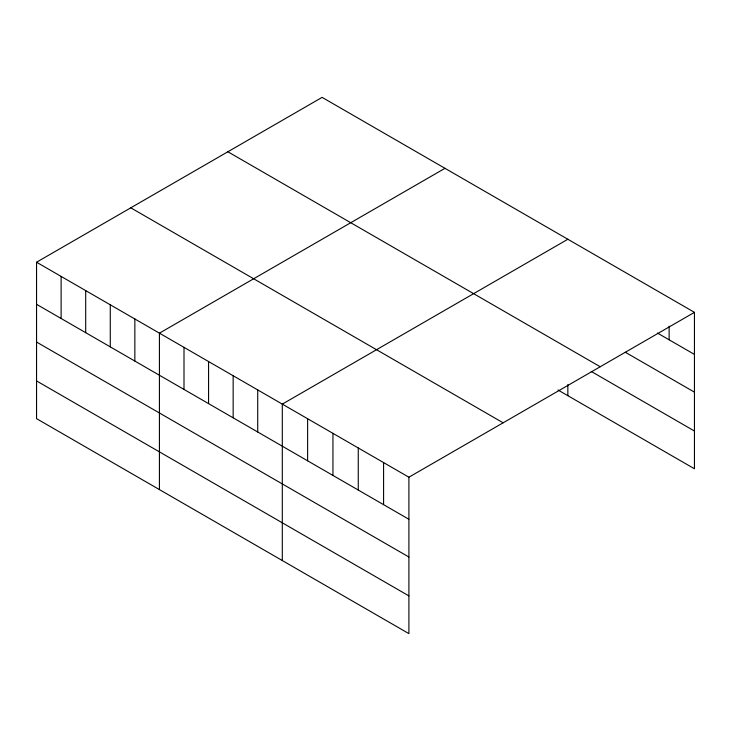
<?xml version="1.0" encoding="UTF-8"?>
<svg xmlns="http://www.w3.org/2000/svg" width="731" height="731" viewBox="0 0 731 731"><rect width="100%" height="100%" fill="white"/><g stroke="black" fill="none" stroke-linecap="round" stroke-linejoin="round"><path stroke-width="1.1" d="M36.55 262.228L408.903 477.206L408.903 633.631L36.55 418.653L36.55 262.228L322.097 97.369L694.45 312.347L694.45 468.772L558.018 390.007M444.978 168.313L159.422 333.172L159.422 489.596M567.85 239.256L282.303 404.115L282.303 560.54M408.903 477.206L694.45 312.347M657.443 333.053L694.45 354.425M625.307 352.241L694.45 392.154M227.871 151.774L600.215 366.752M591.224 371.439L694.45 431.034M130.785 207.823L503.129 422.801M36.55 304.306L408.903 519.284M36.55 342.044L408.903 557.022M36.55 380.924L408.903 595.893M669.13 326.154L669.13 339.805M567.85 384.579L567.85 395.681M383.583 462.586L383.583 504.664M358.263 447.966L358.263 490.044M332.943 433.346L332.943 475.424M307.623 418.735L307.623 460.813M257.723 389.925L257.723 432.003M233.152 375.734L233.152 417.812M208.573 361.553L208.573 403.631M184.002 347.362L184.002 389.44M134.851 318.981L134.851 361.059M110.271 304.8L110.271 346.878M85.701 290.609L85.701 332.687M61.121 276.419L61.121 318.497"/></g></svg>
